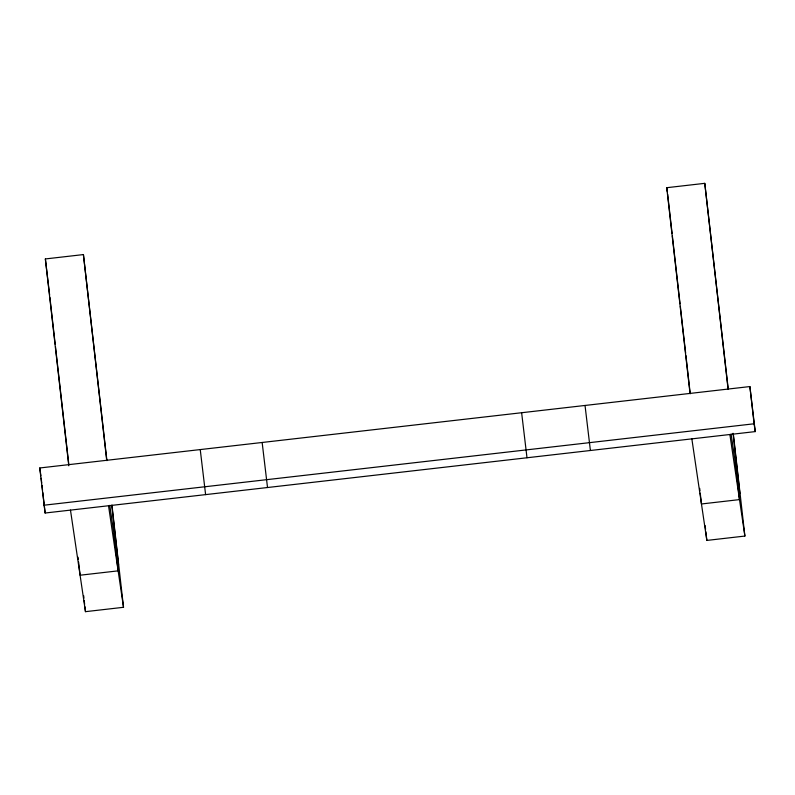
<?xml version="1.0" encoding="UTF-8"?>
<svg xmlns="http://www.w3.org/2000/svg" width="795" height="795" viewBox="0 0 795 795"><rect width="100%" height="100%" fill="white"/><g stroke="black" fill="none" stroke-linecap="round" stroke-linejoin="round"><path stroke-width="1.19" d="M68.787 465.791L45.365 258.941L83.415 254.579L106.918 460.653M690.01 393.316L666.737 187.7L704.777 183.337L728.28 389.411M39.75 467.977L749.884 386.559L755.25 431.596L45.116 513.023L39.75 467.977L40.903 475.788M43.964 505.213L754.097 423.785L755.25 431.596M70.477 510.112L85.472 611.663L123.523 607.301L111.936 505.014M691.849 438.87L706.844 540.421L744.885 536.059L733.308 433.772M731.112 434.12L739.897 493.616L733.069 433.285M729.889 434.507L744.885 536.059M666.737 187.7L667.353 191.863M590.397 450.497L585.031 405.46M526.996 457.771L521.629 412.724M267.517 487.524L262.151 442.477M205.607 494.619L200.241 449.572M109.75 505.362L118.535 564.857L111.847 505.759M108.527 505.749L123.523 607.301M45.365 258.941L49.628 294.955M749.884 386.559L754.097 423.785M704.777 183.337L728.051 388.954M735.286 462.372L739.499 499.608L701.458 503.97L700.236 493.158M667.641 194.139L672.103 233.571M672.381 236.036L680.053 303.819M680.341 306.284L685.638 353.109M685.916 355.574L690.239 393.773M705.165 525.634L705.582 529.331M705.861 531.795L706.844 540.421M699.689 488.359L699.968 490.753M83.415 254.579L106.689 460.206M113.924 533.614L118.137 570.85L80.096 575.212L78.596 562.005M49.906 297.429L55.203 344.255M55.481 346.719L68.738 463.783M83.664 595.644L83.942 598.108M84.22 600.573L84.638 604.27M84.916 606.734L85.472 611.663M78.049 557.196L78.327 559.601M41.171 478.192L41.718 482.992M41.996 485.397L42.532 490.197M42.811 492.602L45.116 513.023"/></g></svg>
